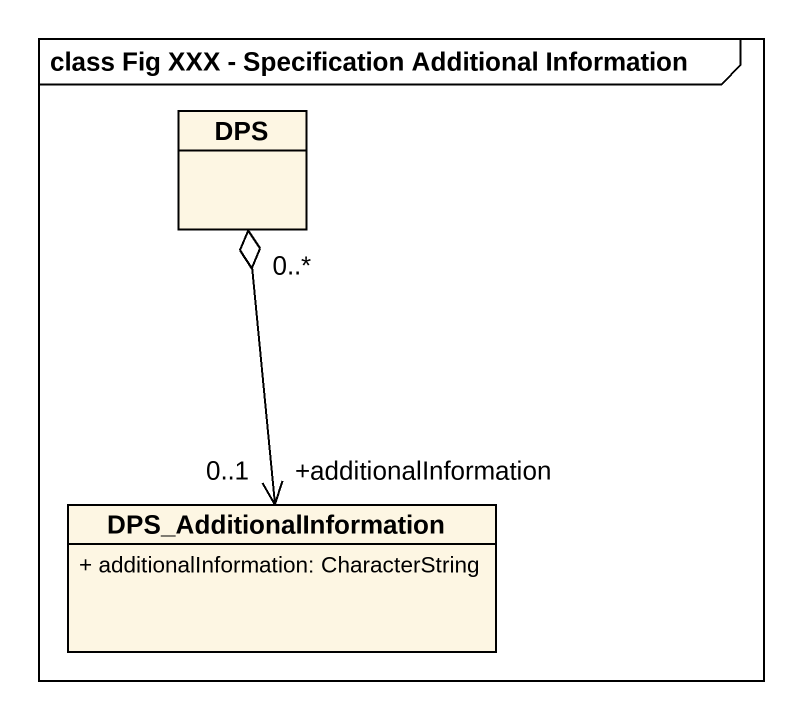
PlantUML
@startuml
mainframe class Fig XXX - Specification Additional Information
hide circle
hide empty members
skinparam classAttributeIconSize 0
class DPS
class DPS_AdditionalInformation {
  + additionalInformation: CharacterString
}
DPS "0..*" o--> "+additionalInformation\n0..1" DPS_AdditionalInformation
@enduml
